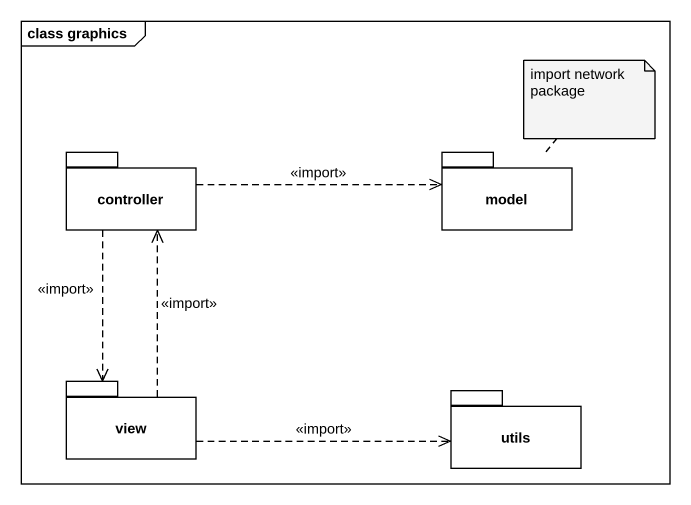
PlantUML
@startuml
mainframe class graphics
package controller {
}
package model {
}
package view {
}
package utils {
}
controller .right.> model : <<import>>
controller ..> view : <<import>>
view .up.> controller : <<import>>
view .right.> utils : <<import>>
note top of model : import network package
@enduml
